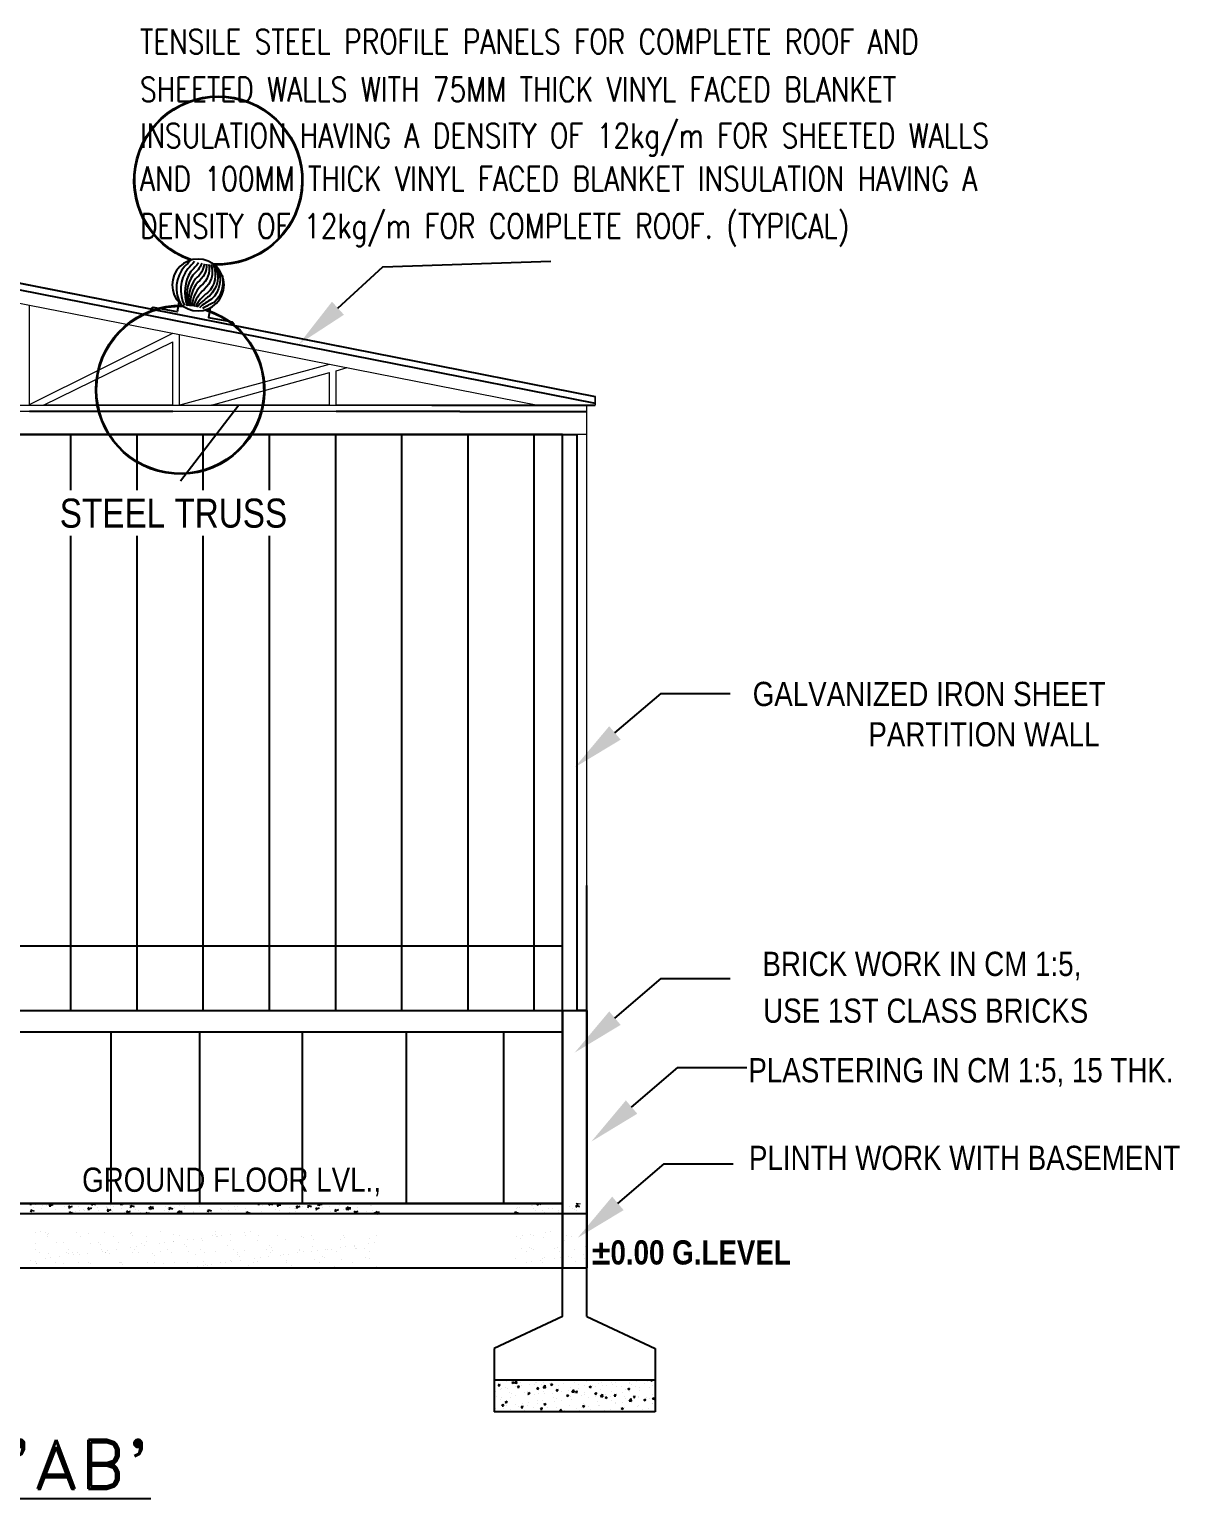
# Model space of a CAD drawing. Header units: metres. Extents: x -43 to 13391, y -52 to 4311.
# Drawn here: x 12769 to 12779.86, y 4051.66 to 4065.53 of the extents above; entities that cross this region are included whole.
import ezdxf
from ezdxf.enums import TextEntityAlignment as Align
from ezdxf.lldxf.tags import DXFTag

# ---------------------------------------------------------------- set-up
doc = ezdxf.new("R2010")
doc.units = ezdxf.units.M
doc.header["$MEASUREMENT"] = 0
doc.layers.add('HID', color=4, linetype='HIDDEN')
doc.layers.add('WALL', color=125, linetype='Continuous')
doc.layers.add('SHEET', color=6, linetype='Continuous', lineweight=18)
doc.layers.add('STEEL', color=11, linetype='Continuous', lineweight=18)
doc.styles.add('cmda', font='swisscb.ttf', dxfattribs={"height": 8})
doc.styles.add('dd', font='romand.shx', dxfattribs={"width": 1.1, "height": 6})
doc.styles.add('ROMANS', font='romans.shx', dxfattribs={"width": 0.8})
doc.styles.add('tit', font='swissck.ttf', dxfattribs={"height": 9})
tags = doc.linetypes.add('HIDDEN', pattern=[0.375, 0.25, -0.125]).pattern_tags.tags
tags[6:7] = [DXFTag(74, 4), DXFTag(75, 0), DXFTag(340, '0'), DXFTag(46, 1.0), DXFTag(50, 0.0), DXFTag(44, 0.0), DXFTag(45, 0.0)]
tags[4:5] = [DXFTag(74, 4), DXFTag(75, 0), DXFTag(340, '0'), DXFTag(46, 1.0), DXFTag(50, 0.0), DXFTag(44, 0.0), DXFTag(45, 0.0)]

# ---------------------------------------------------------------- blocks, each defined once
blk = doc.blocks.new('TURBO')
at = {"layer": 'HID', "linetype": 'ByBlock'}
for points in [[(-340, 844, 0.326487), (-272, 241, -0.066086), (-62, 65, -0.066086)], [(-278, 895, 0.347126), (-229, 297, -0.098797), (-19, 71, -0.098797)], [(-250, 894, 0.327886), (-187, 355, -0.129297), (17, 75, -0.129297)], [(-211, 894, 0.310922), (-121, 416, -0.156724), (54, 78, -0.156724)], [(-171, 894, 0.2866), (-55, 478, -0.178171), (86, 80, -0.178171)], [(-127, 896, 0.251458), (10, 541, -0.194416), (115, 82, -0.194416)], [(-86, 899, 0.201001), (59, 603, -0.207799), (136, 82, -0.207799)], [(-35, 904, 0.134165), (115, 667, -0.218557), (157, 83, -0.218557)], [(24, 910, 0.051706), (159, 734, -0.229241), (173, 83, -0.229241)], [(102, 927, 0.047601), (220, 778, -0.290424), (223, 82, -0.290424)], [(180, 945, 0.043008), (281, 822, -0.333679), (287, 93, -0.333679)], [(-439, 709, 0.260816), (-328, 184, -0.03426), (-121, 55, -0.03426)]]:
    blk.add_lwpolyline(points, format="xyb", dxfattribs=at)
for points in [[(-260, 74), (-242, -106), (-699, -152), (-737, -196)], [(337, 134), (355, -46), (812, 0), (858, -36)]]:
    blk.add_lwpolyline(points, dxfattribs=at)
blk.add_circle((0, 490), 490, dxfattribs=at)
for centre, radius, start, end in [((-222, 2488), 1594, 267.999, 284.702), ((-222, 2488), 1579, 268.7845, 283.9165), ((179, -1511), 1594, 86.7474, 103.4504), ((179, -1511), 1579, 87.5329, 102.665)]:
    blk.add_arc(centre, radius, start, end, dxfattribs=at)

msp = doc.modelspace()

# ---------------------------------------------------------------- linework, layer by layer
at = {"color": 0, "linetype": 'Continuous'}
msp.add_line((12767.397, 4063.435), (12774.342, 4062.067), dxfattribs=at)
at = {"ltscale": 400}
msp.add_line((12767.397, 4063.372), (12774.342, 4062.004), dxfattribs=at)
for p, q in [((12768.999, 4062.926), (12769.004, 4062.93)), ((12770.354, 4061.924), (12768.999, 4061.924)), ((12770.415, 4061.986), (12770.409, 4061.986)), ((12770.977, 4061.986), (12770.424, 4061.269)), ((12773.063, 4061.924), (12771.894, 4061.924)), ((12761.462, 4061.709), (12774.171, 4061.709)), ((12774.262, 4053.379), (12774.262, 4057.449)), ((12774.032, 4053.379), (12774.032, 4056.269)), ((12774.032, 4054.449), (12761.462, 4054.449)), ((12774.262, 4054.349), (12761.462, 4054.349)), ((12774.262, 4054.349), (12763.467, 4054.349)), ((12774.032, 4053.379), (12773.387, 4053.079)), ((12774.262, 4053.379), (12774.907, 4053.079)), ((12773.387, 4053.079), (12773.387, 4052.479)), ((12774.907, 4053.079), (12774.907, 4052.479)), ((12774.907, 4052.779), (12773.387, 4052.779)), ((12774.907, 4052.479), (12773.387, 4052.479))]:
    msp.add_line(p, q)
at = {"linetype": 'Continuous', "lineweight": -2}
for p, q in [((12774.032, 4061.709), (12761.462, 4061.709)), ((12769.391, 4061.182), (12769.391, 4061.709)), ((12770.016, 4061.182), (12770.016, 4061.709)), ((12770.641, 4061.182), (12770.641, 4061.709)), ((12771.266, 4061.182), (12771.266, 4061.709)), ((12761.673, 4056.879), (12774.032, 4056.879)), ((12768.753, 4056.269), (12773.766, 4056.269)), ((12773.478, 4056.269), (12774.032, 4056.269)), ((12774.032, 4056.269), (12774.262, 4056.269)), ((12774.262, 4056.269), (12774.171, 4056.269)), ((12768.753, 4056.069), (12773.766, 4056.069)), ((12773.478, 4056.069), (12774.032, 4056.069)), ((12768.435, 4054.449), (12772.335, 4054.449)), ((12768.753, 4054.449), (12772.663, 4054.449)), ((12761.462, 4053.839), (12774.262, 4053.839))]:
    msp.add_line(p, q, dxfattribs=at)
at = {"lineweight": 30}
msp.add_line((12774.032, 4054.449), (12774.032, 4056.269), dxfattribs=at)
at = {"linetype": 'Continuous'}
for p, q in [((12761.673, 4054.449), (12774.032, 4054.449)), ((12774.032, 4054.449), (12768.223, 4054.449)), ((12774.032, 4054.449), (12768.435, 4054.449)), ((12774.032, 4054.449), (12768.753, 4054.449)), ((12773.426, 4052.729), (12773.439, 4052.744)), ((12773.426, 4052.729), (12773.442, 4052.728)), ((12773.442, 4052.727), (12773.439, 4052.743)), ((12773.461, 4052.705), (12773.461, 4052.705)), ((12773.493, 4052.707), (12773.493, 4052.707)), ((12773.503, 4052.767), (12773.503, 4052.767)), ((12773.515, 4052.701), (12773.515, 4052.701)), ((12773.554, 4052.758), (12773.572, 4052.764)), ((12773.554, 4052.758), (12773.567, 4052.749)), ((12773.567, 4052.749), (12773.572, 4052.764)), ((12773.578, 4052.753), (12773.598, 4052.774)), ((12773.578, 4052.753), (12773.601, 4052.75)), ((12773.592, 4052.723), (12773.592, 4052.723)), ((12773.6, 4052.749), (12773.598, 4052.773)), ((12773.609, 4052.713), (12773.621, 4052.728)), ((12773.609, 4052.713), (12773.624, 4052.712)), ((12773.612, 4052.714), (12773.612, 4052.714)), ((12773.624, 4052.711), (12773.621, 4052.727)), ((12773.638, 4052.761), (12773.638, 4052.761)), ((12773.641, 4052.733), (12773.641, 4052.733)), ((12773.72, 4052.739), (12773.72, 4052.739)), ((12773.772, 4052.735), (12773.772, 4052.735)), ((12773.774, 4052.756), (12773.774, 4052.756)), ((12773.789, 4052.758), (12773.789, 4052.758)), ((12773.791, 4052.697), (12773.803, 4052.712)), ((12773.791, 4052.697), (12773.806, 4052.696)), ((12773.806, 4052.696), (12773.803, 4052.711)), ((12773.836, 4052.743), (12773.836, 4052.743)), ((12773.849, 4052.711), (12773.869, 4052.732)), ((12773.849, 4052.711), (12773.872, 4052.707)), ((12773.85, 4052.702), (12773.85, 4052.702)), ((12773.852, 4052.758), (12773.852, 4052.758)), ((12773.872, 4052.707), (12773.869, 4052.731)), ((12773.91, 4052.75), (12773.91, 4052.75)), ((12773.919, 4052.737), (12773.937, 4052.744)), ((12773.919, 4052.737), (12773.932, 4052.729)), ((12773.932, 4052.756), (12773.932, 4052.756)), ((12773.932, 4052.728), (12773.937, 4052.744)), ((12773.973, 4052.681), (12773.985, 4052.696)), ((12773.982, 4052.776), (12773.982, 4052.776)), ((12773.988, 4052.68), (12773.985, 4052.696)), ((12773.992, 4052.778), (12773.992, 4052.778)), ((12773.998, 4052.728), (12773.998, 4052.728)), ((12774.045, 4052.744), (12774.045, 4052.744)), ((12774.092, 4052.777), (12774.092, 4052.777)), ((12774.107, 4052.707), (12774.107, 4052.707)), ((12774.127, 4052.773), (12774.127, 4052.773)), ((12774.147, 4052.753), (12774.147, 4052.753)), ((12774.181, 4052.738), (12774.181, 4052.738)), ((12774.185, 4052.698), (12774.185, 4052.698)), ((12774.239, 4052.726), (12774.239, 4052.726)), ((12774.263, 4052.767), (12774.263, 4052.767)), ((12774.284, 4052.717), (12774.302, 4052.724)), ((12774.284, 4052.717), (12774.297, 4052.708)), ((12774.297, 4052.708), (12774.302, 4052.723)), ((12774.316, 4052.733), (12774.316, 4052.733)), ((12774.346, 4052.719), (12774.346, 4052.719)), ((12774.37, 4052.744), (12774.37, 4052.744)), ((12774.398, 4052.761), (12774.398, 4052.761)), ((12774.409, 4052.727), (12774.409, 4052.727)), ((12774.452, 4052.727), (12774.452, 4052.727)), ((12774.498, 4052.761), (12774.498, 4052.761)), ((12774.505, 4052.74), (12774.505, 4052.74)), ((12774.534, 4052.755), (12774.534, 4052.755)), ((12774.54, 4052.715), (12774.54, 4052.715)), ((12774.588, 4052.721), (12774.588, 4052.721)), ((12774.627, 4052.695), (12774.627, 4052.695)), ((12774.649, 4052.697), (12774.667, 4052.703)), ((12774.649, 4052.697), (12774.662, 4052.688)), ((12774.662, 4052.688), (12774.667, 4052.703)), ((12774.666, 4052.761), (12774.666, 4052.761)), ((12774.67, 4052.75), (12774.67, 4052.75)), ((12774.688, 4052.741), (12774.688, 4052.741)), ((12774.723, 4052.716), (12774.723, 4052.716)), ((12774.729, 4052.769), (12774.729, 4052.769)), ((12774.757, 4052.713), (12774.757, 4052.713)), ((12774.805, 4052.744), (12774.805, 4052.744)), ((12774.836, 4052.766), (12774.836, 4052.766)), ((12774.859, 4052.71), (12774.859, 4052.71)), ((12774.863, 4052.778), (12774.863, 4052.779)), ((12774.863, 4052.778), (12774.875, 4052.77)), ((12774.875, 4052.77), (12774.878, 4052.779)), ((12774.886, 4052.729), (12774.886, 4052.729)), ((12773.399, 4052.672), (12773.399, 4052.672)), ((12773.406, 4052.626), (12773.406, 4052.626)), ((12773.449, 4052.601), (12773.449, 4052.601)), ((12773.452, 4052.692), (12773.452, 4052.692)), ((12773.458, 4052.62), (12773.458, 4052.62)), ((12773.492, 4052.573), (12773.51, 4052.58)), ((12773.492, 4052.573), (12773.505, 4052.565)), ((12773.505, 4052.564), (12773.51, 4052.58)), ((12773.534, 4052.666), (12773.534, 4052.666)), ((12773.545, 4052.613), (12773.545, 4052.613)), ((12773.554, 4052.652), (12773.554, 4052.652)), ((12773.588, 4052.638), (12773.588, 4052.638)), ((12773.651, 4052.563), (12773.651, 4052.563)), ((12773.67, 4052.661), (12773.67, 4052.661)), ((12773.702, 4052.677), (12773.702, 4052.677)), ((12773.705, 4052.634), (12773.705, 4052.634)), ((12773.706, 4052.655), (12773.723, 4052.662)), ((12773.706, 4052.655), (12773.718, 4052.647)), ((12773.714, 4052.57), (12773.714, 4052.57)), ((12773.717, 4052.654), (12773.717, 4052.654)), ((12773.718, 4052.646), (12773.723, 4052.662)), ((12773.769, 4052.643), (12773.769, 4052.643)), ((12773.798, 4052.555), (12773.798, 4052.555)), ((12773.799, 4052.588), (12773.799, 4052.588)), ((12773.805, 4052.655), (12773.805, 4052.655)), ((12773.846, 4052.589), (12773.846, 4052.589)), ((12773.849, 4052.673), (12773.849, 4052.673)), ((12773.857, 4052.553), (12773.875, 4052.56)), ((12773.865, 4052.655), (12773.865, 4052.655)), ((12773.87, 4052.544), (12773.875, 4052.559)), ((12773.941, 4052.649), (12773.941, 4052.649)), ((12773.947, 4052.614), (12773.947, 4052.614)), ((12773.959, 4052.576), (12773.959, 4052.576)), ((12773.973, 4052.681), (12773.988, 4052.68)), ((12773.976, 4052.607), (12773.976, 4052.607)), ((12773.979, 4052.691), (12773.979, 4052.691)), ((12774.022, 4052.585), (12774.022, 4052.585)), ((12774.025, 4052.677), (12774.025, 4052.677)), ((12774.071, 4052.635), (12774.088, 4052.642)), ((12774.071, 4052.635), (12774.083, 4052.626)), ((12774.077, 4052.643), (12774.077, 4052.643)), ((12774.083, 4052.626), (12774.088, 4052.641)), ((12774.089, 4052.685), (12774.089, 4052.685)), ((12774.095, 4052.639), (12774.095, 4052.639)), ((12774.104, 4052.623), (12774.104, 4052.623)), ((12774.118, 4052.597), (12774.118, 4052.597)), ((12774.12, 4052.669), (12774.14, 4052.69)), ((12774.12, 4052.669), (12774.143, 4052.665)), ((12774.143, 4052.665), (12774.14, 4052.689)), ((12774.155, 4052.665), (12774.167, 4052.68)), ((12774.155, 4052.665), (12774.17, 4052.664)), ((12774.17, 4052.664), (12774.167, 4052.68)), ((12774.212, 4052.638), (12774.212, 4052.638)), ((12774.233, 4052.557), (12774.233, 4052.557)), ((12774.236, 4052.642), (12774.236, 4052.642)), ((12774.244, 4052.664), (12774.244, 4052.664)), ((12774.279, 4052.619), (12774.279, 4052.619)), ((12774.337, 4052.649), (12774.35, 4052.664)), ((12774.337, 4052.649), (12774.353, 4052.648)), ((12774.342, 4052.627), (12774.342, 4052.627)), ((12774.348, 4052.632), (12774.348, 4052.632)), ((12774.353, 4052.648), (12774.35, 4052.664)), ((12774.364, 4052.575), (12774.364, 4052.575)), ((12774.367, 4052.66), (12774.367, 4052.66)), ((12774.391, 4052.627), (12774.411, 4052.648)), ((12774.391, 4052.627), (12774.414, 4052.623)), ((12774.392, 4052.69), (12774.392, 4052.69)), ((12774.414, 4052.623), (12774.411, 4052.647)), ((12774.436, 4052.615), (12774.453, 4052.621)), ((12774.436, 4052.615), (12774.448, 4052.606)), ((12774.439, 4052.64), (12774.439, 4052.64)), ((12774.448, 4052.606), (12774.453, 4052.621)), ((12774.483, 4052.626), (12774.483, 4052.626)), ((12774.492, 4052.592), (12774.492, 4052.592)), ((12774.495, 4052.676), (12774.495, 4052.676)), ((12774.52, 4052.633), (12774.532, 4052.648)), ((12774.52, 4052.633), (12774.535, 4052.632)), ((12774.529, 4052.564), (12774.529, 4052.564)), ((12774.535, 4052.632), (12774.532, 4052.648)), ((12774.532, 4052.561), (12774.532, 4052.561)), ((12774.596, 4052.569), (12774.596, 4052.569)), ((12774.599, 4052.661), (12774.599, 4052.661)), ((12774.619, 4052.621), (12774.619, 4052.621)), ((12774.624, 4052.611), (12774.624, 4052.611)), ((12774.662, 4052.585), (12774.682, 4052.605)), ((12774.662, 4052.585), (12774.685, 4052.581)), ((12774.663, 4052.669), (12774.663, 4052.669)), ((12774.677, 4052.589), (12774.677, 4052.589)), ((12774.685, 4052.581), (12774.682, 4052.605)), ((12774.692, 4052.582), (12774.692, 4052.582)), ((12774.702, 4052.618), (12774.714, 4052.632)), ((12774.702, 4052.618), (12774.717, 4052.616)), ((12774.717, 4052.616), (12774.714, 4052.632)), ((12774.754, 4052.628), (12774.754, 4052.628)), ((12774.755, 4052.615), (12774.755, 4052.615)), ((12774.759, 4052.682), (12774.759, 4052.682)), ((12774.801, 4052.594), (12774.819, 4052.601)), ((12774.801, 4052.594), (12774.813, 4052.586)), ((12774.813, 4052.585), (12774.818, 4052.601)), ((12774.826, 4052.615), (12774.826, 4052.615)), ((12774.852, 4052.603), (12774.852, 4052.603)), ((12774.879, 4052.56), (12774.879, 4052.56)), ((12774.882, 4052.645), (12774.882, 4052.645)), ((12774.884, 4052.602), (12774.896, 4052.616)), ((12774.884, 4052.602), (12774.899, 4052.6)), ((12774.886, 4052.559), (12774.886, 4052.559)), ((12774.89, 4052.609), (12774.89, 4052.609)), ((12774.899, 4052.6), (12774.896, 4052.616)), ((12773.403, 4052.508), (12773.403, 4052.508)), ((12773.455, 4052.536), (12773.455, 4052.536)), ((12773.462, 4052.538), (12773.474, 4052.553)), ((12773.462, 4052.538), (12773.477, 4052.537)), ((12773.477, 4052.536), (12773.474, 4052.552)), ((12773.478, 4052.513), (12773.478, 4052.513)), ((12773.485, 4052.537), (12773.485, 4052.537)), ((12773.503, 4052.537), (12773.503, 4052.537)), ((12773.538, 4052.502), (12773.538, 4052.502)), ((12773.585, 4052.553), (12773.585, 4052.553)), ((12773.62, 4052.531), (12773.62, 4052.531)), ((12773.626, 4052.479), (12773.631, 4052.484)), ((12773.632, 4052.479), (12773.631, 4052.484)), ((12773.638, 4052.534), (12773.638, 4052.534)), ((12773.644, 4052.522), (12773.656, 4052.537)), ((12773.644, 4052.522), (12773.659, 4052.521)), ((12773.659, 4052.52), (12773.656, 4052.536)), ((12773.674, 4052.497), (12773.674, 4052.497)), ((12773.702, 4052.543), (12773.702, 4052.543)), ((12773.711, 4052.485), (12773.711, 4052.485)), ((12773.756, 4052.525), (12773.756, 4052.525)), ((12773.81, 4052.491), (12773.81, 4052.491)), ((12773.826, 4052.506), (12773.838, 4052.521)), ((12773.826, 4052.506), (12773.841, 4052.505)), ((12773.841, 4052.505), (12773.838, 4052.52)), ((12773.843, 4052.504), (12773.843, 4052.504)), ((12773.857, 4052.553), (12773.87, 4052.544)), ((12773.892, 4052.519), (12773.892, 4052.519)), ((12773.945, 4052.485), (12773.945, 4052.485)), ((12773.955, 4052.485), (12773.955, 4052.485)), ((12773.973, 4052.522), (12773.973, 4052.522)), ((12774.008, 4052.49), (12774.021, 4052.505)), ((12774.008, 4052.49), (12774.023, 4052.489)), ((12774.023, 4052.489), (12774.02, 4052.504)), ((12774.027, 4052.514), (12774.027, 4052.514)), ((12774.052, 4052.497), (12774.052, 4052.497)), ((12774.081, 4052.48), (12774.081, 4052.48)), ((12774.085, 4052.487), (12774.085, 4052.487)), ((12774.101, 4052.538), (12774.101, 4052.538)), ((12774.163, 4052.508), (12774.163, 4052.508)), ((12774.194, 4052.479), (12774.203, 4052.489)), ((12774.204, 4052.479), (12774.203, 4052.489)), ((12774.212, 4052.518), (12774.212, 4052.518)), ((12774.222, 4052.533), (12774.24, 4052.539)), ((12774.222, 4052.533), (12774.235, 4052.524)), ((12774.233, 4052.513), (12774.233, 4052.513)), ((12774.235, 4052.524), (12774.24, 4052.539)), ((12774.276, 4052.527), (12774.276, 4052.527)), ((12774.298, 4052.502), (12774.298, 4052.502)), ((12774.36, 4052.491), (12774.36, 4052.491)), ((12774.372, 4052.539), (12774.372, 4052.539)), ((12774.381, 4052.538), (12774.381, 4052.538)), ((12774.434, 4052.496), (12774.434, 4052.496)), ((12774.442, 4052.483), (12774.442, 4052.483)), ((12774.489, 4052.507), (12774.489, 4052.507)), ((12774.57, 4052.491), (12774.57, 4052.491)), ((12774.587, 4052.512), (12774.605, 4052.519)), ((12774.587, 4052.512), (12774.6, 4052.504)), ((12774.59, 4052.508), (12774.59, 4052.508)), ((12774.6, 4052.503), (12774.605, 4052.519)), ((12774.621, 4052.526), (12774.621, 4052.526)), ((12774.625, 4052.481), (12774.625, 4052.481)), ((12774.705, 4052.485), (12774.705, 4052.485)), ((12774.738, 4052.533), (12774.738, 4052.533)), ((12774.751, 4052.544), (12774.751, 4052.544)), ((12774.786, 4052.503), (12774.786, 4052.503)), ((12774.841, 4052.479), (12774.841, 4052.479)), ((12774.849, 4052.511), (12774.849, 4052.511))]:
    msp.add_line(p, q, dxfattribs=at)
at = {"linetype": 'Continuous', "lineweight": 30}
for p, q in [((12769.004, 4054.442), (12769.01, 4054.449)), ((12769.004, 4054.442), (12769.019, 4054.44)), ((12769.008, 4054.378), (12769.026, 4054.385)), ((12769.008, 4054.378), (12769.021, 4054.37)), ((12769.032, 4054.442), (12769.031, 4054.449)), ((12769.033, 4054.371), (12769.038, 4054.386)), ((12769.04, 4054.408), (12769.04, 4054.408)), ((12769.056, 4054.434), (12769.056, 4054.434)), ((12769.109, 4054.4), (12769.109, 4054.4)), ((12769.122, 4054.425), (12769.122, 4054.425)), ((12769.157, 4054.43), (12769.157, 4054.43)), ((12769.186, 4054.426), (12769.199, 4054.44)), ((12769.186, 4054.426), (12769.202, 4054.424)), ((12769.188, 4054.433), (12769.188, 4054.433)), ((12769.191, 4054.428), (12769.191, 4054.428)), ((12769.214, 4054.426), (12769.211, 4054.442)), ((12769.22, 4054.438), (12769.22, 4054.438)), ((12769.245, 4054.394), (12769.245, 4054.394)), ((12769.25, 4054.442), (12769.25, 4054.442)), ((12769.327, 4054.423), (12769.327, 4054.423)), ((12769.369, 4054.41), (12769.381, 4054.424)), ((12769.369, 4054.41), (12769.384, 4054.409)), ((12769.373, 4054.358), (12769.391, 4054.365)), ((12769.379, 4054.376), (12769.379, 4054.376)), ((12769.38, 4054.389), (12769.38, 4054.389)), ((12769.396, 4054.41), (12769.393, 4054.426)), ((12769.398, 4054.351), (12769.403, 4054.366)), ((12769.41, 4054.372), (12769.41, 4054.372)), ((12769.433, 4054.37), (12769.433, 4054.37)), ((12769.462, 4054.417), (12769.462, 4054.417)), ((12769.474, 4054.38), (12769.474, 4054.38)), ((12769.509, 4054.394), (12769.509, 4054.394)), ((12769.516, 4054.383), (12769.516, 4054.383)), ((12769.551, 4054.394), (12769.563, 4054.409)), ((12769.551, 4054.394), (12769.566, 4054.393)), ((12769.57, 4054.393), (12769.57, 4054.393)), ((12769.578, 4054.394), (12769.575, 4054.41)), ((12769.581, 4054.395), (12769.581, 4054.395)), ((12769.586, 4054.44), (12769.604, 4054.447)), ((12769.586, 4054.44), (12769.599, 4054.431)), ((12769.598, 4054.411), (12769.598, 4054.411)), ((12769.612, 4054.433), (12769.617, 4054.448)), ((12769.637, 4054.41), (12769.637, 4054.41)), ((12769.652, 4054.377), (12769.652, 4054.377)), ((12769.729, 4054.421), (12769.729, 4054.421)), ((12769.73, 4054.414), (12769.73, 4054.414)), ((12769.733, 4054.378), (12769.745, 4054.393)), ((12769.733, 4054.378), (12769.748, 4054.377)), ((12769.734, 4054.405), (12769.734, 4054.405)), ((12769.761, 4054.378), (12769.758, 4054.394)), ((12769.769, 4054.429), (12769.769, 4054.429)), ((12769.787, 4054.371), (12769.787, 4054.371)), ((12769.794, 4054.423), (12769.794, 4054.423)), ((12769.856, 4054.442), (12769.863, 4054.449)), ((12769.856, 4054.442), (12769.879, 4054.438)), ((12769.869, 4054.4), (12769.869, 4054.4)), ((12769.877, 4054.446), (12769.877, 4054.446)), ((12769.891, 4054.437), (12769.89, 4054.449)), ((12769.89, 4054.435), (12769.89, 4054.435)), ((12769.897, 4054.363), (12769.897, 4054.363)), ((12769.9, 4054.447), (12769.9, 4054.447)), ((12769.915, 4054.362), (12769.927, 4054.377)), ((12769.915, 4054.362), (12769.93, 4054.361)), ((12769.923, 4054.366), (12769.923, 4054.366)), ((12769.943, 4054.362), (12769.94, 4054.378)), ((12769.951, 4054.42), (12769.969, 4054.426)), ((12769.951, 4054.42), (12769.964, 4054.411)), ((12769.977, 4054.412), (12769.982, 4054.428)), ((12770.005, 4054.394), (12770.005, 4054.394)), ((12770.025, 4054.379), (12770.025, 4054.379)), ((12770.047, 4054.365), (12770.047, 4054.365)), ((12770.058, 4054.36), (12770.058, 4054.36)), ((12770.099, 4054.349), (12770.11, 4054.361)), ((12770.124, 4054.349), (12770.122, 4054.362)), ((12770.127, 4054.4), (12770.147, 4054.42)), ((12770.127, 4054.4), (12770.15, 4054.396)), ((12770.14, 4054.388), (12770.14, 4054.388)), ((12770.144, 4054.377), (12770.144, 4054.377)), ((12770.157, 4054.398), (12770.157, 4054.398)), ((12770.163, 4054.395), (12770.16, 4054.419)), ((12770.276, 4054.383), (12770.276, 4054.383)), ((12770.287, 4054.416), (12770.287, 4054.416)), ((12770.304, 4054.398), (12770.304, 4054.398)), ((12770.311, 4054.371), (12770.311, 4054.371)), ((12770.316, 4054.399), (12770.334, 4054.406)), ((12770.316, 4054.399), (12770.329, 4054.391)), ((12770.342, 4054.392), (12770.347, 4054.407)), ((12770.368, 4054.407), (12770.368, 4054.407)), ((12770.398, 4054.358), (12770.418, 4054.378)), ((12770.412, 4054.377), (12770.412, 4054.377)), ((12770.416, 4054.432), (12770.416, 4054.432)), ((12770.434, 4054.353), (12770.431, 4054.377)), ((12770.459, 4054.396), (12770.459, 4054.396)), ((12770.464, 4054.419), (12770.464, 4054.419)), ((12770.545, 4054.367), (12770.545, 4054.367)), ((12770.547, 4054.371), (12770.547, 4054.371)), ((12770.607, 4054.422), (12770.607, 4054.422)), ((12770.624, 4054.44), (12770.624, 4054.44)), ((12770.668, 4054.366), (12770.668, 4054.366)), ((12770.675, 4054.384), (12770.675, 4054.384)), ((12770.681, 4054.379), (12770.699, 4054.386)), ((12770.681, 4054.379), (12770.694, 4054.37)), ((12770.683, 4054.365), (12770.683, 4054.365)), ((12770.707, 4054.372), (12770.712, 4054.387)), ((12770.717, 4054.361), (12770.717, 4054.361)), ((12770.756, 4054.447), (12770.756, 4054.447)), ((12770.803, 4054.401), (12770.803, 4054.401)), ((12770.816, 4054.391), (12770.816, 4054.391)), ((12770.818, 4054.36), (12770.818, 4054.36)), ((12770.878, 4054.382), (12770.878, 4054.382)), ((12770.935, 4054.42), (12770.935, 4054.42)), ((12770.941, 4054.391), (12770.941, 4054.391)), ((12770.965, 4054.417), (12770.965, 4054.417)), ((12771.037, 4054.403), (12771.037, 4054.403)), ((12771.046, 4054.358), (12771.064, 4054.365)), ((12771.046, 4054.358), (12771.059, 4054.35)), ((12771.066, 4054.438), (12771.066, 4054.438)), ((12771.072, 4054.351), (12771.077, 4054.367)), ((12771.113, 4054.442), (12771.113, 4054.442)), ((12771.155, 4054.442), (12771.161, 4054.449)), ((12771.155, 4054.442), (12771.17, 4054.44)), ((12771.183, 4054.441), (12771.181, 4054.449)), ((12771.191, 4054.369), (12771.191, 4054.369)), ((12771.198, 4054.425), (12771.198, 4054.425)), ((12771.26, 4054.44), (12771.278, 4054.447)), ((12771.26, 4054.44), (12771.273, 4054.432)), ((12771.261, 4054.433), (12771.261, 4054.433)), ((12771.285, 4054.433), (12771.29, 4054.449)), ((12771.323, 4054.388), (12771.323, 4054.388)), ((12771.337, 4054.426), (12771.35, 4054.44)), ((12771.337, 4054.426), (12771.352, 4054.424)), ((12771.358, 4054.446), (12771.358, 4054.446)), ((12771.358, 4054.379), (12771.358, 4054.379)), ((12771.365, 4054.426), (12771.362, 4054.441)), ((12771.451, 4054.367), (12771.451, 4054.367)), ((12771.453, 4054.406), (12771.453, 4054.406)), ((12771.506, 4054.404), (12771.506, 4054.404)), ((12771.515, 4054.375), (12771.515, 4054.375)), ((12771.519, 4054.41), (12771.532, 4054.424)), ((12771.519, 4054.41), (12771.535, 4054.408)), ((12771.547, 4054.41), (12771.544, 4054.426)), ((12771.581, 4054.422), (12771.581, 4054.422)), ((12771.611, 4054.388), (12771.611, 4054.388)), ((12771.625, 4054.42), (12771.643, 4054.427)), ((12771.625, 4054.42), (12771.638, 4054.412)), ((12771.65, 4054.413), (12771.655, 4054.428)), ((12771.654, 4054.43), (12771.654, 4054.43)), ((12771.702, 4054.394), (12771.714, 4054.408)), ((12771.702, 4054.394), (12771.717, 4054.392)), ((12771.713, 4054.442), (12771.713, 4054.442)), ((12771.72, 4054.437), (12771.731, 4054.449)), ((12771.72, 4054.437), (12771.743, 4054.433)), ((12771.729, 4054.394), (12771.726, 4054.41)), ((12771.755, 4054.432), (12771.753, 4054.449)), ((12771.771, 4054.409), (12771.771, 4054.409)), ((12771.835, 4054.417), (12771.835, 4054.417)), ((12771.841, 4054.375), (12771.841, 4054.375)), ((12771.884, 4054.378), (12771.896, 4054.392)), ((12771.884, 4054.378), (12771.899, 4054.376)), ((12771.912, 4054.378), (12771.909, 4054.394)), ((12771.931, 4054.43), (12771.931, 4054.43)), ((12771.953, 4054.444), (12771.953, 4054.444)), ((12771.969, 4054.391), (12771.969, 4054.391)), ((12771.99, 4054.4), (12772.008, 4054.407)), ((12771.99, 4054.4), (12772.003, 4054.391)), ((12771.991, 4054.395), (12772.011, 4054.415)), ((12771.991, 4054.395), (12772.014, 4054.391)), ((12772.015, 4054.393), (12772.02, 4054.408)), ((12772.026, 4054.39), (12772.024, 4054.414)), ((12772.066, 4054.362), (12772.078, 4054.376)), ((12772.066, 4054.362), (12772.081, 4054.361)), ((12772.088, 4054.438), (12772.088, 4054.438)), ((12772.088, 4054.359), (12772.088, 4054.359)), ((12772.094, 4054.362), (12772.091, 4054.378)), ((12772.101, 4054.41), (12772.101, 4054.41)), ((12772.185, 4054.372), (12772.185, 4054.372)), ((12772.224, 4054.432), (12772.224, 4054.432)), ((12772.231, 4054.428), (12772.231, 4054.428)), ((12772.236, 4054.38), (12772.236, 4054.38)), ((12772.25, 4054.349), (12772.26, 4054.36)), ((12772.262, 4054.353), (12772.282, 4054.373)), ((12772.275, 4054.349), (12772.273, 4054.362)), ((12772.297, 4054.349), (12772.295, 4054.372)), ((12773.579, 4054.359), (12773.597, 4054.366)), ((12773.579, 4054.359), (12773.592, 4054.351)), ((12773.601, 4054.4), (12773.601, 4054.4)), ((12773.605, 4054.352), (12773.61, 4054.367)), ((12773.606, 4054.413), (12773.606, 4054.413)), ((12773.625, 4054.409), (12773.625, 4054.409)), ((12773.738, 4054.432), (12773.738, 4054.432)), ((12773.749, 4054.426), (12773.749, 4054.426)), ((12773.761, 4054.404), (12773.761, 4054.404)), ((12773.778, 4054.377), (12773.778, 4054.377)), ((12773.793, 4054.441), (12773.811, 4054.448)), ((12773.793, 4054.441), (12773.805, 4054.432)), ((12773.818, 4054.434), (12773.823, 4054.449)), ((12773.841, 4054.385), (12773.841, 4054.385)), ((12773.866, 4054.365), (12773.866, 4054.365)), ((12773.897, 4054.398), (12773.897, 4054.398)), ((12773.938, 4054.398), (12773.938, 4054.398)), ((12773.994, 4054.382), (12773.994, 4054.382)), ((12773.994, 4054.362), (12773.994, 4054.362)), ((12774.032, 4054.392), (12774.032, 4054.392)), ((12774.098, 4054.419), (12774.098, 4054.419)), ((12774.126, 4054.401), (12774.126, 4054.401)), ((12774.142, 4054.388), (12774.142, 4054.388)), ((12774.158, 4054.421), (12774.176, 4054.427)), ((12774.158, 4054.421), (12774.17, 4054.412)), ((12774.162, 4054.427), (12774.162, 4054.427)), ((12774.165, 4054.441), (12774.172, 4054.449)), ((12774.165, 4054.441), (12774.181, 4054.44)), ((12774.168, 4054.386), (12774.168, 4054.386)), ((12774.183, 4054.413), (12774.188, 4054.429)), ((12774.193, 4054.441), (12774.192, 4054.449)), ((12774.256, 4054.419), (12774.256, 4054.419)), ((12774.258, 4054.44), (12774.258, 4054.44)), ((12769.247, 4054.357), (12769.247, 4054.357)), ((12769.25, 4054.351), (12769.25, 4054.351)), ((12769.373, 4054.358), (12769.386, 4054.349)), ((12769.984, 4054.356), (12769.984, 4054.356)), ((12770.194, 4054.354), (12770.194, 4054.354)), ((12770.398, 4054.358), (12770.421, 4054.354)), ((12770.621, 4054.349), (12770.621, 4054.349)), ((12770.954, 4054.354), (12770.954, 4054.354)), ((12771.062, 4054.353), (12771.062, 4054.353)), ((12771.21, 4054.353), (12771.21, 4054.353)), ((12771.71, 4054.357), (12771.71, 4054.357)), ((12772.025, 4054.351), (12772.025, 4054.351)), ((12772.088, 4054.354), (12772.088, 4054.354)), ((12772.262, 4054.353), (12772.285, 4054.349)), ((12773.617, 4054.356), (12773.617, 4054.356)), ((12769.056, 4054.173), (12769.056, 4054.173)), ((12769.108, 4054.18), (12769.108, 4054.18)), ((12769.147, 4054.175), (12769.147, 4054.175)), ((12769.166, 4054.159), (12769.166, 4054.159)), ((12769.166, 4054.139), (12769.166, 4054.139)), ((12769.177, 4054.164), (12769.177, 4054.164)), ((12769.447, 4054.174), (12769.447, 4054.174)), ((12769.478, 4054.139), (12769.478, 4054.139)), ((12769.553, 4054.167), (12769.553, 4054.167)), ((12769.709, 4054.177), (12769.709, 4054.177)), ((12769.789, 4054.14), (12769.789, 4054.14)), ((12769.844, 4054.083), (12769.844, 4054.083)), ((12769.954, 4054.163), (12769.954, 4054.163)), ((12769.965, 4054.176), (12769.965, 4054.176)), ((12769.972, 4054.146), (12769.972, 4054.146)), ((12770.101, 4054.14), (12770.101, 4054.14)), ((12770.106, 4054.086), (12770.106, 4054.086)), ((12770.235, 4054.185), (12770.235, 4054.185)), ((12770.358, 4054.086), (12770.358, 4054.086)), ((12770.36, 4054.154), (12770.36, 4054.154)), ((12770.361, 4054.085), (12770.361, 4054.085)), ((12770.412, 4054.141), (12770.412, 4054.141)), ((12770.494, 4054.103), (12770.494, 4054.103)), ((12770.546, 4054.11), (12770.546, 4054.11)), ((12770.627, 4054.121), (12770.627, 4054.121)), ((12770.632, 4054.095), (12770.632, 4054.095)), ((12770.724, 4054.142), (12770.724, 4054.142)), ((12770.752, 4054.187), (12770.752, 4054.187)), ((12770.76, 4054.151), (12770.76, 4054.151)), ((12770.763, 4054.139), (12770.763, 4054.139)), ((12770.778, 4054.134), (12770.778, 4054.134)), ((12770.815, 4054.146), (12770.815, 4054.146)), ((12770.893, 4054.098), (12770.893, 4054.098)), ((12770.897, 4054.156), (12770.897, 4054.156)), ((12771.032, 4054.174), (12771.032, 4054.174)), ((12771.035, 4054.142), (12771.035, 4054.142)), ((12771.084, 4054.181), (12771.084, 4054.181)), ((12771.149, 4054.097), (12771.149, 4054.097)), ((12771.166, 4054.142), (12771.166, 4054.142)), ((12771.346, 4054.143), (12771.346, 4054.143)), ((12771.419, 4054.107), (12771.419, 4054.107)), ((12771.566, 4054.139), (12771.566, 4054.139)), ((12771.584, 4054.122), (12771.584, 4054.122)), ((12771.658, 4054.143), (12771.658, 4054.143)), ((12771.681, 4054.11), (12771.681, 4054.11)), ((12771.937, 4054.109), (12771.937, 4054.109)), ((12771.969, 4054.144), (12771.969, 4054.144)), ((12771.972, 4054.13), (12771.972, 4054.13)), ((12772.207, 4054.119), (12772.207, 4054.119)), ((12772.281, 4054.144), (12772.281, 4054.144)), ((12773.599, 4054.14), (12773.599, 4054.14)), ((12773.638, 4054.117), (12773.638, 4054.117)), ((12773.651, 4054.147), (12773.651, 4054.147)), ((12773.732, 4054.158), (12773.732, 4054.158)), ((12773.763, 4054.146), (12773.763, 4054.146)), ((12773.854, 4054.13), (12773.854, 4054.13)), ((12773.868, 4054.176), (12773.868, 4054.176)), ((12773.92, 4054.182), (12773.92, 4054.182)), ((12774.038, 4054.114), (12774.038, 4054.114)), ((12774.056, 4054.097), (12774.056, 4054.097)), ((12774.074, 4054.146), (12774.074, 4054.146)), ((12774.116, 4054.134), (12774.116, 4054.134)), ((12769.053, 4054.012), (12769.053, 4054.012)), ((12769.056, 4054.071), (12769.056, 4054.071)), ((12769.095, 4053.985), (12769.095, 4053.985)), ((12769.183, 4053.971), (12769.183, 4053.971)), ((12769.253, 4054.079), (12769.253, 4054.079)), ((12769.282, 4053.944), (12769.282, 4053.944)), ((12769.318, 4054.075), (12769.318, 4054.075)), ((12769.352, 4053.988), (12769.352, 4053.988)), ((12769.365, 4054.012), (12769.365, 4054.012)), ((12769.371, 4053.971), (12769.371, 4053.971)), ((12769.407, 4053.986), (12769.407, 4053.986)), ((12769.417, 4053.962), (12769.417, 4053.962)), ((12769.453, 4053.981), (12769.453, 4053.981)), ((12769.469, 4053.969), (12769.469, 4053.969)), ((12769.551, 4053.979), (12769.551, 4053.979)), ((12769.574, 4054.073), (12769.574, 4054.073)), ((12769.653, 4054.075), (12769.653, 4054.075)), ((12769.671, 4054.058), (12769.671, 4054.058)), ((12769.676, 4054.013), (12769.676, 4054.013)), ((12769.687, 4053.997), (12769.687, 4053.997)), ((12769.715, 4053.984), (12769.715, 4053.984)), ((12769.718, 4053.986), (12769.718, 4053.986)), ((12769.739, 4054.004), (12769.739, 4054.004)), ((12769.758, 4053.979), (12769.758, 4053.979)), ((12769.82, 4054.015), (12769.82, 4054.015)), ((12769.956, 4054.033), (12769.956, 4054.033)), ((12769.971, 4053.983), (12769.971, 4053.983)), ((12769.987, 4054.014), (12769.987, 4054.014)), ((12770.008, 4054.039), (12770.008, 4054.039)), ((12770.03, 4053.987), (12770.03, 4053.987)), ((12770.059, 4054.067), (12770.059, 4054.067)), ((12770.089, 4054.05), (12770.089, 4054.05)), ((12770.159, 4053.975), (12770.159, 4053.975)), ((12770.177, 4053.958), (12770.177, 4053.958)), ((12770.225, 4054.068), (12770.225, 4054.068)), ((12770.241, 4053.993), (12770.241, 4053.993)), ((12770.277, 4054.075), (12770.277, 4054.075)), ((12770.299, 4054.014), (12770.299, 4054.014)), ((12770.341, 4053.987), (12770.341, 4053.987)), ((12770.459, 4054.063), (12770.459, 4054.063)), ((12770.478, 4054.046), (12770.478, 4054.046)), ((12770.503, 4053.996), (12770.503, 4053.996)), ((12770.565, 4053.966), (12770.565, 4053.966)), ((12770.61, 4054.015), (12770.61, 4054.015)), ((12770.652, 4053.988), (12770.652, 4053.988)), ((12770.758, 4053.995), (12770.758, 4053.995)), ((12770.865, 4054.054), (12770.865, 4054.054)), ((12770.922, 4054.015), (12770.922, 4054.015)), ((12770.964, 4053.988), (12770.964, 4053.988)), ((12770.965, 4053.963), (12770.965, 4053.963)), ((12770.983, 4053.946), (12770.983, 4053.946)), ((12771.029, 4054.005), (12771.029, 4054.005)), ((12771.233, 4054.016), (12771.233, 4054.016)), ((12771.258, 4053.945), (12771.258, 4053.945)), ((12771.265, 4054.051), (12771.265, 4054.051)), ((12771.275, 4053.989), (12771.275, 4053.989)), ((12771.284, 4054.034), (12771.284, 4054.034)), ((12771.29, 4054.008), (12771.29, 4054.008)), ((12771.371, 4053.954), (12771.371, 4053.954)), ((12771.394, 4053.963), (12771.394, 4053.963)), ((12771.446, 4053.97), (12771.446, 4053.97)), ((12771.527, 4053.981), (12771.527, 4053.981)), ((12771.545, 4054.016), (12771.545, 4054.016)), ((12771.546, 4054.007), (12771.546, 4054.007)), ((12771.587, 4053.99), (12771.587, 4053.99)), ((12771.663, 4053.998), (12771.663, 4053.998)), ((12771.671, 4054.042), (12771.671, 4054.042)), ((12771.715, 4054.005), (12771.715, 4054.005)), ((12771.771, 4053.951), (12771.771, 4053.951)), ((12771.796, 4054.016), (12771.796, 4054.016)), ((12771.816, 4054.016), (12771.816, 4054.016)), ((12771.856, 4054.017), (12771.856, 4054.017)), ((12771.898, 4053.99), (12771.898, 4053.99)), ((12771.932, 4054.034), (12771.932, 4054.034)), ((12771.984, 4054.041), (12771.984, 4054.041)), ((12772.066, 4054.051), (12772.066, 4054.051)), ((12772.071, 4054.039), (12772.071, 4054.039)), ((12772.078, 4054.02), (12772.078, 4054.02)), ((12772.09, 4054.022), (12772.09, 4054.022)), ((12772.167, 4054.018), (12772.167, 4054.018)), ((12772.201, 4054.069), (12772.201, 4054.069)), ((12772.21, 4053.991), (12772.21, 4053.991)), ((12772.253, 4054.076), (12772.253, 4054.076)), ((12773.65, 4054.019), (12773.65, 4054.019)), ((12773.692, 4053.992), (12773.692, 4053.992)), ((12773.725, 4054.032), (12773.725, 4054.032)), ((12773.737, 4054.026), (12773.737, 4054.026)), ((12773.755, 4054.009), (12773.755, 4054.009)), ((12773.961, 4054.019), (12773.961, 4054.019)), ((12773.981, 4054.03), (12773.981, 4054.03)), ((12774.003, 4053.992), (12774.003, 4053.992)), ((12774.094, 4053.946), (12774.094, 4053.946)), ((12774.143, 4054.017), (12774.143, 4054.017)), ((12774.23, 4053.964), (12774.23, 4053.964)), ((12774.251, 4054.04), (12774.251, 4054.04)), ((12769.012, 4053.908), (12769.012, 4053.908)), ((12769.052, 4053.9), (12769.052, 4053.9)), ((12769.063, 4053.879), (12769.063, 4053.879)), ((12769.07, 4053.883), (12769.07, 4053.883)), ((12769.148, 4053.926), (12769.148, 4053.926)), ((12769.2, 4053.933), (12769.2, 4053.933)), ((12769.247, 4053.888), (12769.247, 4053.888)), ((12769.324, 4053.882), (12769.324, 4053.882)), ((12769.458, 4053.891), (12769.458, 4053.891)), ((12769.559, 4053.889), (12769.559, 4053.889)), ((12769.58, 4053.881), (12769.58, 4053.881)), ((12769.85, 4053.89), (12769.85, 4053.89)), ((12769.858, 4053.888), (12769.858, 4053.888)), ((12769.87, 4053.889), (12769.87, 4053.889)), ((12769.876, 4053.871), (12769.876, 4053.871)), ((12770.112, 4053.894), (12770.112, 4053.894)), ((12770.181, 4053.89), (12770.181, 4053.89)), ((12770.264, 4053.879), (12770.264, 4053.879)), ((12770.368, 4053.893), (12770.368, 4053.893)), ((12770.45, 4053.839), (12770.45, 4053.839)), ((12770.493, 4053.891), (12770.493, 4053.891)), ((12770.586, 4053.857), (12770.586, 4053.857)), ((12770.638, 4053.902), (12770.638, 4053.902)), ((12770.638, 4053.864), (12770.638, 4053.864)), ((12770.664, 4053.875), (12770.664, 4053.875)), ((12770.683, 4053.858), (12770.683, 4053.858)), ((12770.72, 4053.874), (12770.72, 4053.874)), ((12770.804, 4053.891), (12770.804, 4053.891)), ((12770.855, 4053.892), (12770.855, 4053.892)), ((12770.9, 4053.906), (12770.9, 4053.906)), ((12770.908, 4053.899), (12770.908, 4053.899)), ((12770.989, 4053.91), (12770.989, 4053.91)), ((12771.07, 4053.866), (12771.07, 4053.866)), ((12771.116, 4053.892), (12771.116, 4053.892)), ((12771.125, 4053.928), (12771.125, 4053.928)), ((12771.155, 4053.904), (12771.155, 4053.904)), ((12771.177, 4053.934), (12771.177, 4053.934)), ((12771.426, 4053.914), (12771.426, 4053.914)), ((12771.427, 4053.892), (12771.427, 4053.892)), ((12771.47, 4053.863), (12771.47, 4053.863)), ((12771.489, 4053.846), (12771.489, 4053.846)), ((12771.687, 4053.917), (12771.687, 4053.917)), ((12771.739, 4053.893), (12771.739, 4053.893)), ((12771.789, 4053.934), (12771.789, 4053.934)), ((12771.876, 4053.854), (12771.876, 4053.854)), ((12771.943, 4053.916), (12771.943, 4053.916)), ((12772.05, 4053.893), (12772.05, 4053.893)), ((12772.177, 4053.942), (12772.177, 4053.942)), ((12772.213, 4053.926), (12772.213, 4053.926)), ((12772.276, 4053.851), (12772.276, 4053.851)), ((12773.59, 4053.928), (12773.59, 4053.928)), ((12773.691, 4053.893), (12773.691, 4053.893)), ((12773.731, 4053.839), (12773.731, 4053.839)), ((12773.743, 4053.9), (12773.743, 4053.9)), ((12773.825, 4053.911), (12773.825, 4053.911)), ((12773.842, 4053.93), (12773.842, 4053.93)), ((12773.844, 4053.895), (12773.844, 4053.895)), ((12773.86, 4053.938), (12773.86, 4053.938)), ((12773.96, 4053.929), (12773.96, 4053.929)), ((12774.012, 4053.936), (12774.012, 4053.936)), ((12774.122, 4053.941), (12774.122, 4053.941)), ((12774.155, 4053.896), (12774.155, 4053.896)), ((12774.243, 4053.926), (12774.243, 4053.926)), ((12774.257, 4053.847), (12774.257, 4053.847)), ((12774.261, 4053.909), (12774.261, 4053.909))]:
    msp.add_line(p, q, dxfattribs=at)
at = {"linetype": 'Continuous', "lineweight": -2}
for points in [[(12771.912, 4062.901), (12772.335, 4063.29), (12773.922, 4063.345)], [(12774.528, 4058.89), (12774.964, 4059.264), (12775.617, 4059.264)], [(12774.528, 4056.198), (12774.964, 4056.572), (12775.617, 4056.572)], [(12774.685, 4055.358), (12775.121, 4055.732), (12775.775, 4055.732)], [(12774.556, 4054.448), (12774.992, 4054.822), (12775.645, 4054.822)]]:
    msp.add_lwpolyline(points, dxfattribs=at)
for points in [[(12771.969, 4062.839), (12771.544, 4062.562), (12771.856, 4062.962)], [(12774.582, 4058.827), (12774.148, 4058.565), (12774.474, 4058.954)], [(12774.582, 4056.134), (12774.148, 4055.872), (12774.474, 4056.261)], [(12774.739, 4055.295), (12774.305, 4055.032), (12774.631, 4055.421)], [(12774.61, 4054.385), (12774.176, 4054.123), (12774.502, 4054.512)]]:
    msp.add_solid(points, dxfattribs=at)
at = {"layer": 'SHEET'}
for p, q in [((12774.342, 4062.067), (12774.342, 4061.986)), ((12774.262, 4056.269), (12774.262, 4061.986)), ((12774.262, 4061.986), (12774.342, 4061.986))]:
    msp.add_line(p, q, dxfattribs=at)
at = {"layer": 'SHEET', "linetype": 'Continuous', "lineweight": -2}
for p, q in [((12771.891, 4056.269), (12771.891, 4061.709)), ((12772.516, 4056.269), (12772.516, 4061.709)), ((12773.141, 4056.269), (12773.141, 4061.709)), ((12773.766, 4056.269), (12773.766, 4061.709)), ((12774.032, 4056.269), (12774.032, 4061.709)), ((12774.171, 4056.269), (12774.171, 4061.709)), ((12769.391, 4056.269), (12769.391, 4060.751)), ((12770.016, 4056.269), (12770.016, 4060.751)), ((12770.641, 4056.269), (12770.641, 4060.751)), ((12771.266, 4056.269), (12771.266, 4060.751))]:
    msp.add_line(p, q, dxfattribs=at)
at = {"layer": 'SHEET'}
msp.add_lwpolyline([(12761.39, 4062.034), (12761.39, 4061.971), (12767.397, 4063.371), (12774.342, 4062.004), (12774.342, 4062.067), (12767.397, 4063.435), (12761.39, 4062.034)], dxfattribs=at)
at = {"layer": 'STEEL'}
for p, q in [((12767.459, 4063.235), (12768.999, 4062.931)), ((12768.999, 4061.992), (12768.999, 4062.931)), ((12768.999, 4062.931), (12770.415, 4062.652)), ((12768.999, 4061.992), (12770.354, 4062.664)), ((12769.131, 4061.986), (12770.354, 4062.582)), ((12770.354, 4061.986), (12770.354, 4062.582)), ((12770.415, 4061.986), (12770.415, 4062.652)), ((12770.415, 4062.652), (12771.894, 4062.361)), ((12770.409, 4061.986), (12771.832, 4062.373)), ((12770.719, 4061.986), (12771.832, 4062.294)), ((12771.832, 4061.986), (12771.832, 4062.294)), ((12771.894, 4062.361), (12773.8, 4061.986)), ((12771.894, 4062.311), (12771.998, 4062.34)), ((12771.894, 4061.986), (12771.894, 4062.311)), ((12761.453, 4061.986), (12772.799, 4061.986)), ((12770.93, 4061.924), (12767.459, 4061.924)), ((12770.354, 4061.986), (12769.131, 4061.986)), ((12774.262, 4061.924), (12770.415, 4061.924)), ((12771.832, 4061.986), (12770.719, 4061.986)), ((12772.799, 4061.986), (12771.894, 4061.986)), ((12774.262, 4061.709), (12761.462, 4061.709))]:
    msp.add_line(p, q, dxfattribs=at)
at = {"layer": 'STEEL', "linetype": 'Continuous', "lineweight": -2}
for p, q in [((12772.799, 4061.986), (12774.342, 4061.986)), ((12773.063, 4061.924), (12774.262, 4061.924))]:
    msp.add_line(p, q, dxfattribs=at)
at = {"layer": 'WALL', "ltscale": 400}
for p, q in [((12774.032, 4056.269), (12774.032, 4053.839)), ((12774.262, 4056.269), (12774.262, 4053.839))]:
    msp.add_line(p, q, dxfattribs=at)
at = {"layer": 'WALL', "color": 4, "ltscale": 400}
for p, q in [((12769.77, 4054.449), (12769.77, 4056.069)), ((12770.607, 4054.449), (12770.607, 4056.069)), ((12771.576, 4054.449), (12771.576, 4056.069)), ((12772.561, 4054.449), (12772.561, 4056.069)), ((12773.478, 4054.449), (12773.478, 4056.069))]:
    msp.add_line(p, q, dxfattribs=at)

# ---------------------------------------------------------------- block references
at = {"color": 5, "xscale": -0.0004998696362592, "yscale": 0.0004998695576433, "zscale": 0.0004998695578173, "rotation": 355.4080156216369}
msp.add_blockref('TURBO', (12770.572, 4062.876), dxfattribs=at)

# ---------------------------------------------------------------- texts
at = {"linetype": 'Continuous', "style": 'ROMANS', "width": 0.8}
for s, p in [('TENSILE STEEL PROFILE PANELS FOR COMPLETE ROOF AND ', (12770.043, 4065.418)), ('SHEETED WALLS WITH 75MM THICK VINYL FACED BLANKET ', (12770.043, 4064.967)), ('INSULATION HAVING A DENSITY OF 12kg/m FOR SHEETED WALLS', (12770.043, 4064.531)), ('AND 100MM THICK VINYL FACED BLANKET INSULATION HAVING A ', (12770.043, 4064.123)), ('DENSITY OF 12kg/m FOR COMPLETE ROOF. (TYPICAL)', (12770.043, 4063.677))]:
    msp.add_text(s, height=0.2304, dxfattribs=at).set_placement(p, align=Align.MIDDLE_LEFT)
at = {"lineweight": 30, "style": 'tit'}
for s, height, p in [('STEEL TRUSS', 0.27432, (12770.359, 4060.966)), ('BRICK WORK IN CM 1:5, ', 0.2286, (12777.463, 4056.71)), ('USE 1ST CLASS BRICKS', 0.2286, (12777.463, 4056.268)), ('PLASTERING IN CM 1:5, 15 THK.', 0.2286, (12777.796, 4055.706)), ('PLINTH WORK WITH BASEMENT', 0.2286, (12777.83, 4054.878)), ('GROUND FLOOR LVL., ', 0.2286, (12770.944, 4054.672))]:
    msp.add_text(s, height=height, dxfattribs=at).set_placement(p, align=Align.MIDDLE_CENTER)
at = {"lineweight": 30, "style": 'cmda'}
msp.add_text('%%P0.00 G.LEVEL ', height=0.2286, dxfattribs=at).set_placement((12775.286, 4054.1), align=Align.TOP_CENTER)
at = {"linetype": 'Continuous', "lineweight": -2, "style": 'dd', "width": 1.1}
msp.add_text("%%USECTION ON 'AB'", height=0.462, dxfattribs=at).set_placement((12764.307, 4051.753))
at = {"lineweight": 30, "insert": (12775.829, 4059.373), "char_height": 0.2286, "width": 14.03603, "attachment_point": 1, "style": 'tit'}
msp.add_mtext('GALVANIZED IRON SHEET \\P               PARTITION WALL', dxfattribs=at)

doc.saveas('drawing.dxf')
